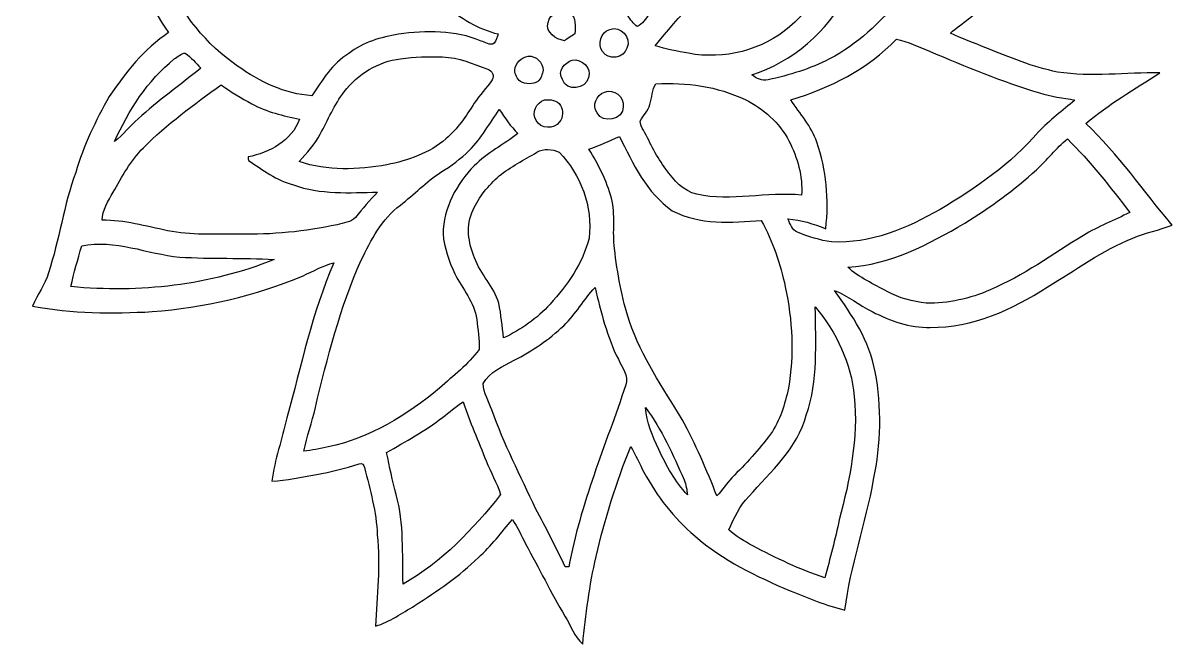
# Model space of a CAD drawing. Header units: centimetres. Extents: x -15.2 to 15.3, y -15.7 to 15.2.
# Drawn here: x -15.15 to 15.28, y -15.75 to 0.7 of the extents above; entities that cross this region are included whole.
import ezdxf

# ---------------------------------------------------------------- set-up
doc = ezdxf.new("R2010")
doc.units = ezdxf.units.CM
doc.header["$MEASUREMENT"] = 0
doc.layers.add('Layer 1', color=7, linetype='Continuous')

msp = doc.modelspace()

# ---------------------------------------------------------------- linework, layer by layer
at = {"layer": 'Layer 1', "color": 251}
for points, knots in [([(0.62371, 15.18849), (0.64382, 15.18356), (0.68368, 15.17332), (0.70379, 15.16839), (0.70379, 15.16839), (0.84878, 14.33442), (1.42946, 13.68742), (1.92123, 13.03373), (1.92123, 13.03373), (2.27118, 12.56524), (2.68182, 12.14755), (3.04553, 11.69035), (3.04553, 11.69035), (3.27131, 11.37673), (3.48862, 11.0557), (3.74474, 10.76537), (3.74474, 10.76537), (4.57059, 11.39825), (5.53332, 11.82934), (6.5211, 12.14014), (6.5211, 12.14014), (6.75746, 12.20858), (6.99664, 12.27349), (7.24288, 12.29431), (7.24288, 12.29431), (7.0037, 11.84557), (6.66503, 11.4494), (6.49182, 10.9661), (6.49182, 10.9661), (6.25651, 10.40059), (6.15668, 9.78041), (6.20748, 9.1694), (6.20748, 9.1694), (6.26745, 8.56862), (6.23006, 7.96431), (6.25863, 7.36247), (6.25863, 7.36247), (6.4322, 7.4489), (6.5719, 7.58543), (6.71971, 7.70784), (6.71971, 7.70784), (7.39316, 8.20349), (8.13964, 8.59614), (8.92104, 8.89247), (8.92104, 8.89247), (10.13919, 9.35461), (11.40142, 9.68975), (12.67213, 9.97232), (12.67213, 9.97232), (13.40414, 10.13566), (14.12875, 10.33321), (14.86041, 10.4969), (14.86041, 10.4969), (14.48047, 9.92152), (13.90791, 9.49784), (13.595, 8.87448), (13.595, 8.87448), (13.10005, 8.08814), (13.06971, 7.12646), (13.06195, 6.22759), (13.06195, 6.22759), (12.99457, 5.34), (12.72505, 4.47499), (12.33911, 3.67594), (12.33911, 3.67594), (12.07488, 3.16301), (11.71998, 2.70263), (11.37602, 2.2412), (11.37602, 2.2412), (11.06523, 1.87149), (10.70716, 1.54552), (10.36144, 1.20932), (10.36144, 1.20932), (10.06687, 0.92463), (9.71938, 0.70344), (9.40964, 0.43709), (9.40964, 0.43709), (9.71268, 0.28363), (10.03653, 0.1778), (10.34944, 0.04621), (10.34944, 0.04621), (10.96927, -0.20108), (11.58875, -0.46637), (12.24739, -0.59408), (12.24739, -0.59408), (13.14485, -0.7426), (14.05572, -0.59655), (14.95742, -0.61842), (14.95742, -0.61842), (14.28997, -1.0474), (13.60099, -1.44604), (12.99069, -1.95721), (12.99069, -1.95721), (13.85288, -2.76437), (14.52069, -3.74791), (15.27739, -4.64891), (15.27739, -4.64891), (14.94049, -4.78966), (14.57537, -4.84893), (14.24023, -4.99463), (14.24023, -4.99463), (13.42849, -5.32236), (12.71658, -5.83918), (11.97469, -6.29461), (11.97469, -6.29461), (11.04724, -6.88552), (9.99525, -7.37835), (8.87201, -7.35859), (8.87201, -7.35859), (8.33226, -7.37341), (7.81332, -7.18432), (7.33919, -6.94267), (7.33919, -6.94267), (6.99276, -6.77651), (6.69678, -6.51616), (6.33659, -6.37999), (6.33659, -6.37999), (6.81108, -7.0291), (7.2644, -7.7283), (7.41504, -8.53264), (7.41504, -8.53264), (7.59777, -9.4742), (7.56849, -10.45457), (7.3727, -11.39225), (7.3727, -11.39225), (7.17197, -12.55642), (6.76134, -13.67472), (6.61458, -14.84912), (6.61458, -14.84912), (6.11434, -14.73553), (5.64727, -14.51716), (5.16855, -14.33936), (5.16855, -14.33936), (4.27249, -13.95765), (3.37467, -13.53397), (2.63772, -12.8845), (2.63772, -12.8845), (2.09021, -12.41143), (1.63407, -11.83499), (1.29328, -11.19717), (1.29328, -11.19717), (1.17404, -10.96998), (1.07033, -10.73503), (0.94544, -10.51101), (0.94544, -10.51101), (0.55527, -11.45611), (0.26176, -12.4393), (0.02328, -13.43272), (0.02328, -13.43272), (-0.15381, -14.19401), (-0.24412, -14.97189), (-0.32914, -15.74765), (-0.32914, -15.74765), (-0.55457, -15.55432), (-0.64453, -15.25834), (-0.79904, -15.01352), (-0.79904, -15.01352), (-1.17158, -14.38839), (-1.48943, -13.73329), (-1.84221, -13.09723), (-1.84221, -13.09723), (-1.95298, -12.87851), (-2.05176, -12.65308), (-2.19216, -12.45164), (-2.19216, -12.45164), (-2.48885, -12.78819), (-2.7492, -13.15896), (-3.0928, -13.45248), (-3.0928, -13.45248), (-3.5941, -13.95342), (-4.18571, -14.34677), (-4.77696, -14.73129), (-4.77696, -14.73129), (-5.11457, -14.92638), (-5.43807, -15.16027), (-5.81519, -15.27457), (-5.81519, -15.27457), (-5.79014, -14.46989), (-5.67831, -13.66379), (-5.76898, -12.8584), (-5.76898, -12.8584), (-5.78979, -12.24809), (-5.96477, -11.66178), (-6.10588, -11.07228), (-6.10588, -11.07228), (-6.11681, -11.00702), (-6.18243, -10.94281), (-6.25052, -10.97386), (-6.25052, -10.97386), (-6.62129, -11.09416), (-6.9977, -11.1954), (-7.38364, -11.25326), (-7.38364, -11.25326), (-7.77663, -11.31782), (-8.16575, -11.42189), (-8.56544, -11.43706), (-8.56544, -11.43706), (-8.48572, -10.86414), (-8.29345, -10.31663), (-8.16293, -9.75501), (-8.16293, -9.75501), (-7.78369, -8.37671), (-7.49229, -6.96383), (-6.92079, -5.64727), (-6.92079, -5.64727), (-7.20619, -5.72417), (-7.46337, -5.87375), (-7.73324, -5.98946), (-7.73324, -5.98946), (-9.00007, -6.52674), (-10.35897, -6.83084), (-11.7281, -6.94267), (-11.7281, -6.94267), (-12.78537, -6.99841), (-13.85464, -6.99558), (-14.89816, -6.79379), (-14.89816, -6.79379), (-14.77539, -6.49111), (-14.5669, -6.23006), (-14.47588, -5.91256), (-14.47588, -5.91256), (-14.19084, -5.03802), (-14.07407, -4.11692), (-13.75622, -3.25191), (-13.75622, -3.25191), (-13.54526, -2.54776), (-13.23234, -1.87854), (-12.86898, -1.24143), (-12.86898, -1.24143), (-12.43401, -0.60396), (-11.94364, 0.01552), (-11.29771, 0.45261), (-11.29771, 0.45261), (-11.81276, 1.18357), (-12.21176, 1.99708), (-12.43224, 2.86597), (-12.43224, 2.86597), (-12.40684, 2.89066), (-12.38144, 2.915), (-12.35569, 2.93899), (-12.35569, 2.93899), (-11.63461, 2.94958), (-10.90859, 2.94569), (-10.19351, 3.05188), (-10.19351, 3.05188), (-10.90224, 3.5373), (-11.61944, 4.02308), (-12.22693, 4.6355), (-12.22693, 4.6355), (-12.49221, 4.92266), (-12.7702, 5.19853), (-13.01821, 5.50122), (-13.01821, 5.50122), (-13.58583, 6.23111), (-14.09559, 7.01181), (-14.47835, 7.85495), (-14.47835, 7.85495), (-14.75811, 8.39611), (-14.98247, 8.9662), (-15.15322, 9.55075), (-15.15322, 9.55075), (-14.9733, 9.51018), (-14.81384, 9.41564), (-14.6498, 9.33591), (-14.6498, 9.33591), (-13.88851, 8.91752), (-13.04925, 8.63671), (-12.18918, 8.51429), (-12.18918, 8.51429), (-11.68929, 8.4642), (-11.16118, 8.44585), (-10.69093, 8.65329), (-10.69093, 8.65329), (-10.76678, 9.03499), (-10.90577, 9.40188), (-10.95904, 9.78782), (-10.95904, 9.78782), (-11.02325, 10.17094), (-11.09451, 10.55335), (-11.13226, 10.94034), (-11.13226, 10.94034), (-10.96469, 10.87684), (-10.81334, 10.77948), (-10.67294, 10.66941), (-10.67294, 10.66941), (-10.46268, 10.49867), (-10.21256, 10.38719), (-9.96386, 10.28418), (-9.96386, 10.28418), (-9.39624, 10.05593), (-8.79828, 9.91941), (-8.20138, 9.79241), (-8.20138, 9.79241), (-7.49124, 9.64494), (-6.79097, 9.45268), (-6.09812, 9.23819), (-6.09812, 9.23819), (-5.55061, 9.0738), (-5.03555, 8.82262), (-4.5018, 8.62048), (-4.5018, 8.62048), (-4.13703, 9.45268), (-3.67206, 10.23408), (-3.23215, 11.02713), (-3.23215, 11.02713), (-3.12455, 11.2141), (-3.01166, 11.3979), (-2.89454, 11.57887), (-2.89454, 11.57887), (-2.61938, 11.08004), (-2.35585, 10.5724), (-2.01648, 10.11273), (-2.01648, 10.11273), (-1.92617, 10.2743), (-1.85244, 10.44504), (-1.79881, 10.62249), (-1.79881, 10.62249), (-1.22484, 12.25515), (-0.36865, 13.77527), (0.62371, 15.18849), (0.62371, 15.18849), (0.62371, 15.18849), (0.62371, 15.18849), (0.62371, 15.18849)], [0, 0, 0, 0, 0.01219512, 0.01219512, 0.01219512, 0.01219512, 0.02439024, 0.02439024, 0.02439024, 0.02439024, 0.03658537, 0.03658537, 0.03658537, 0.03658537, 0.04878049, 0.04878049, 0.04878049, 0.04878049, 0.06097561, 0.06097561, 0.06097561, 0.06097561, 0.07317073, 0.07317073, 0.07317073, 0.07317073, 0.08536585, 0.08536585, 0.08536585, 0.08536585, 0.09756098, 0.09756098, 0.09756098, 0.09756098, 0.1097561, 0.1097561, 0.1097561, 0.1097561, 0.12195122, 0.12195122, 0.12195122, 0.12195122, 0.13414634, 0.13414634, 0.13414634, 0.13414634, 0.14634146, 0.14634146, 0.14634146, 0.14634146, 0.15853659, 0.15853659, 0.15853659, 0.15853659, 0.17073171, 0.17073171, 0.17073171, 0.17073171, 0.18292683, 0.18292683, 0.18292683, 0.18292683, 0.19512195, 0.19512195, 0.19512195, 0.19512195, 0.20731707, 0.20731707, 0.20731707, 0.20731707, 0.2195122, 0.2195122, 0.2195122, 0.2195122, 0.23170732, 0.23170732, 0.23170732, 0.23170732, 0.24390244, 0.24390244, 0.24390244, 0.24390244, 0.25609756, 0.25609756, 0.25609756, 0.25609756, 0.26829268, 0.26829268, 0.26829268, 0.26829268, 0.2804878, 0.2804878, 0.2804878, 0.2804878, 0.29268293, 0.29268293, 0.29268293, 0.29268293, 0.30487805, 0.30487805, 0.30487805, 0.30487805, 0.31707317, 0.31707317, 0.31707317, 0.31707317, 0.32926829, 0.32926829, 0.32926829, 0.32926829, 0.34146341, 0.34146341, 0.34146341, 0.34146341, 0.35365854, 0.35365854, 0.35365854, 0.35365854, 0.36585366, 0.36585366, 0.36585366, 0.36585366, 0.37804878, 0.37804878, 0.37804878, 0.37804878, 0.3902439, 0.3902439, 0.3902439, 0.3902439, 0.40243902, 0.40243902, 0.40243902, 0.40243902, 0.41463415, 0.41463415, 0.41463415, 0.41463415, 0.42682927, 0.42682927, 0.42682927, 0.42682927, 0.43902439, 0.43902439, 0.43902439, 0.43902439, 0.45121951, 0.45121951, 0.45121951, 0.45121951, 0.46341463, 0.46341463, 0.46341463, 0.46341463, 0.47560976, 0.47560976, 0.47560976, 0.47560976, 0.48780488, 0.48780488, 0.48780488, 0.48780488, 0.5, 0.5, 0.5, 0.5, 0.51219512, 0.51219512, 0.51219512, 0.51219512, 0.52439024, 0.52439024, 0.52439024, 0.52439024, 0.53658537, 0.53658537, 0.53658537, 0.53658537, 0.54878049, 0.54878049, 0.54878049, 0.54878049, 0.56097561, 0.56097561, 0.56097561, 0.56097561, 0.57317073, 0.57317073, 0.57317073, 0.57317073, 0.58536585, 0.58536585, 0.58536585, 0.58536585, 0.59756098, 0.59756098, 0.59756098, 0.59756098, 0.6097561, 0.6097561, 0.6097561, 0.6097561, 0.62195122, 0.62195122, 0.62195122, 0.62195122, 0.63414634, 0.63414634, 0.63414634, 0.63414634, 0.64634146, 0.64634146, 0.64634146, 0.64634146, 0.65853659, 0.65853659, 0.65853659, 0.65853659, 0.67073171, 0.67073171, 0.67073171, 0.67073171, 0.68292683, 0.68292683, 0.68292683, 0.68292683, 0.69512195, 0.69512195, 0.69512195, 0.69512195, 0.70731707, 0.70731707, 0.70731707, 0.70731707, 0.7195122, 0.7195122, 0.7195122, 0.7195122, 0.73170732, 0.73170732, 0.73170732, 0.73170732, 0.74390244, 0.74390244, 0.74390244, 0.74390244, 0.75609756, 0.75609756, 0.75609756, 0.75609756, 0.76829268, 0.76829268, 0.76829268, 0.76829268, 0.7804878, 0.7804878, 0.7804878, 0.7804878, 0.79268293, 0.79268293, 0.79268293, 0.79268293, 0.80487805, 0.80487805, 0.80487805, 0.80487805, 0.81707317, 0.81707317, 0.81707317, 0.81707317, 0.82926829, 0.82926829, 0.82926829, 0.82926829, 0.84146341, 0.84146341, 0.84146341, 0.84146341, 0.85365854, 0.85365854, 0.85365854, 0.85365854, 0.86585366, 0.86585366, 0.86585366, 0.86585366, 0.87804878, 0.87804878, 0.87804878, 0.87804878, 0.8902439, 0.8902439, 0.8902439, 0.8902439, 0.90243902, 0.90243902, 0.90243902, 0.90243902, 0.91463415, 0.91463415, 0.91463415, 0.91463415, 0.92682927, 0.92682927, 0.92682927, 0.92682927, 0.93902439, 0.93902439, 0.93902439, 0.93902439, 0.95121951, 0.95121951, 0.95121951, 0.95121951, 0.96341463, 0.96341463, 0.96341463, 0.96341463, 0.97560976, 0.97560976, 0.97560976, 0.97560976, 1, 1, 1, 1]), ([(7.31555, 4.99816), (5.84094, 4.52896), (4.39279, 3.96593), (3.00814, 3.27378), (3.00814, 3.27378), (2.87161, 3.21486), (2.8007, 3.07622), (2.72239, 2.95804), (2.72239, 2.95804), (2.42358, 2.45004), (2.10855, 1.94063), (1.6824, 1.52753), (1.6824, 1.52753), (1.47391, 1.31516), (1.20086, 1.18322), (0.95532, 1.01953), (0.95532, 1.01953), (0.91511, 0.99025), (0.86007, 0.96097), (0.86607, 0.90205), (0.86607, 0.90205), (0.93204, 0.79269), (1.01494, 0.68897), (1.11548, 0.60784), (1.11548, 0.60784), (1.25483, 0.67451), (1.32856, 0.82338), (1.43122, 0.9331), (1.43122, 0.9331), (2.09973, 1.74696), (2.91112, 2.5086), (3.92642, 2.85291), (3.92642, 2.85291), (4.46581, 3.06917), (5.03308, 3.21945), (5.61058, 3.28401), (5.61058, 3.28401), (6.30026, 3.31646), (7.00722, 3.16054), (7.59354, 2.78765), (7.59354, 2.78765), (7.28345, 2.35479), (6.89116, 1.97626), (6.6615, 1.48837), (6.6615, 1.48837), (6.16514, 0.4639), (5.2264, -0.31574), (4.15114, -0.67239), (4.15114, -0.67239), (4.27637, -0.75777), (4.41643, -0.8509), (4.5787, -0.80186), (4.5787, -0.80186), (5.13891, -0.6798), (5.6956, -0.51223), (6.20712, -0.24906), (6.20712, -0.24906), (7.67786, 0.53975), (8.65964, 1.99214), (9.2523, 3.51684), (9.2523, 3.51684), (9.49854, 4.20511), (9.74443, 4.90291), (9.83192, 5.63245), (9.83192, 5.63245), (8.96867, 5.54355), (8.12941, 5.29167), (7.31555, 4.99816), (7.31555, 4.99816), (7.31555, 4.99816), (7.31555, 4.99816), (7.31555, 4.99816)], [0, 0, 0, 0, 0.05263158, 0.05263158, 0.05263158, 0.05263158, 0.10526316, 0.10526316, 0.10526316, 0.10526316, 0.15789474, 0.15789474, 0.15789474, 0.15789474, 0.21052632, 0.21052632, 0.21052632, 0.21052632, 0.26315789, 0.26315789, 0.26315789, 0.26315789, 0.31578947, 0.31578947, 0.31578947, 0.31578947, 0.36842105, 0.36842105, 0.36842105, 0.36842105, 0.42105263, 0.42105263, 0.42105263, 0.42105263, 0.47368421, 0.47368421, 0.47368421, 0.47368421, 0.52631579, 0.52631579, 0.52631579, 0.52631579, 0.57894737, 0.57894737, 0.57894737, 0.57894737, 0.63157895, 0.63157895, 0.63157895, 0.63157895, 0.68421053, 0.68421053, 0.68421053, 0.68421053, 0.73684211, 0.73684211, 0.73684211, 0.73684211, 0.78947368, 0.78947368, 0.78947368, 0.78947368, 0.84210526, 0.84210526, 0.84210526, 0.84210526, 0.89473684, 0.89473684, 0.89473684, 0.89473684, 1, 1, 1, 1]), ([(3.82164, 2.1082), (2.8762, 1.70215), (2.22991, 0.86572), (1.58785, 0.09984), (1.58785, 0.09984), (1.87925, 0.01799), (2.17487, -0.04974), (2.47368, -0.09878), (2.47368, -0.09878), (3.40889, -0.2734), (4.42277, -0.02152), (5.14667, 0.60254), (5.14667, 0.60254), (5.52274, 0.93804), (5.87869, 1.3148), (6.08965, 1.77871), (6.08965, 1.77871), (6.21136, 2.05317), (6.38563, 2.29729), (6.53627, 2.55552), (6.53627, 2.55552), (5.61022, 2.76931), (4.67184, 2.46309), (3.82164, 2.1082), (3.82164, 2.1082), (3.82164, 2.1082), (3.82164, 2.1082), (3.82164, 2.1082)], [0, 0, 0, 0, 0.125, 0.125, 0.125, 0.125, 0.25, 0.25, 0.25, 0.25, 0.375, 0.375, 0.375, 0.375, 0.5, 0.5, 0.5, 0.5, 0.625, 0.625, 0.625, 0.625, 0.75, 0.75, 0.75, 0.75, 1, 1, 1, 1]), ([(-11.53654, 2.30046), (-11.49562, 2.14701), (-11.44588, 1.99461), (-11.37567, 1.85138), (-11.37567, 1.85138), (-10.93752, 0.95109), (-10.30288, 0.12947), (-9.46997, -0.4378), (-9.46997, -0.4378), (-8.88929, -0.84561), (-8.22008, -1.17793), (-7.50147, -1.22167), (-7.50147, -1.22167), (-7.22277, -0.81315), (-6.96066, -0.36583), (-6.52709, -0.10231), (-6.52709, -0.10231), (-6.14892, 0.19685), (-5.67231, 0.32844), (-5.20559, 0.40711), (-5.20559, 0.40711), (-4.47887, 0.50659), (-3.70417, 0.52211), (-3.01872, 0.22366), (-3.01872, 0.22366), (-2.91183, 0.19826), (-2.78448, 0.09066), (-2.67511, 0.16792), (-2.67511, 0.16792), (-2.61514, 0.23636), (-2.60385, 0.33584), (-2.56505, 0.41346), (-2.56505, 0.41346), (-3.09915, 0.54046), (-3.58211, 0.83291), (-3.98639, 1.19874), (-3.98639, 1.19874), (-4.42348, 1.52929), (-4.93783, 1.73108), (-5.41549, 1.99249), (-5.41549, 1.99249), (-5.71359, 2.13819), (-5.9944, 2.32445), (-6.31261, 2.42605), (-6.31261, 2.42605), (-7.06261, 2.64936), (-7.85495, 2.54494), (-8.62436, 2.54459), (-8.62436, 2.54459), (-9.59485, 2.46168), (-10.56005, 2.30893), (-11.53654, 2.30046), (-11.53654, 2.30046), (-11.53654, 2.30046), (-11.53654, 2.30046), (-11.53654, 2.30046)], [0, 0, 0, 0, 0.06666667, 0.06666667, 0.06666667, 0.06666667, 0.13333333, 0.13333333, 0.13333333, 0.13333333, 0.2, 0.2, 0.2, 0.2, 0.26666667, 0.26666667, 0.26666667, 0.26666667, 0.33333333, 0.33333333, 0.33333333, 0.33333333, 0.4, 0.4, 0.4, 0.4, 0.46666667, 0.46666667, 0.46666667, 0.46666667, 0.53333333, 0.53333333, 0.53333333, 0.53333333, 0.6, 0.6, 0.6, 0.6, 0.66666667, 0.66666667, 0.66666667, 0.66666667, 0.73333333, 0.73333333, 0.73333333, 0.73333333, 0.8, 0.8, 0.8, 0.8, 0.86666667, 0.86666667, 0.86666667, 0.86666667, 1, 1, 1, 1]), ([(-1.24707, 0.71896), (-1.32186, 0.45191), (-1.03752, 0.26811), (-0.80963, 0.23601), (-0.80963, 0.23601), (-0.74154, 0.28152), (-0.60537, 0.37218), (-0.53728, 0.41769), (-0.53728, 0.41769), (-0.52952, 0.61136), (-0.4886, 0.85443), (-0.68404, 0.97543), (-0.68404, 0.97543), (-0.89429, 1.05269), (-1.20191, 0.96626), (-1.24707, 0.71896), (-1.24707, 0.71896), (-1.24707, 0.71896), (-1.24707, 0.71896), (-1.24707, 0.71896)], [0, 0, 0, 0, 0.16666667, 0.16666667, 0.16666667, 0.16666667, 0.33333333, 0.33333333, 0.33333333, 0.33333333, 0.5, 0.5, 0.5, 0.5, 0.66666667, 0.66666667, 0.66666667, 0.66666667, 1, 1, 1, 1]), ([(0.38559, 0.53199), (0.14993, 0.47202), (0.04833, 0.13335), (0.19579, -0.05115), (0.19579, -0.05115), (0.34078, -0.29457), (0.76517, -0.22895), (0.84208, 0.04057), (0.84208, 0.04057), (0.97719, 0.31574), (0.6731, 0.64523), (0.38559, 0.53199), (0.38559, 0.53199), (0.38559, 0.53199), (0.38559, 0.53199), (0.38559, 0.53199)], [0, 0, 0, 0, 0.2, 0.2, 0.2, 0.2, 0.4, 0.4, 0.4, 0.4, 0.6, 0.6, 0.6, 0.6, 1, 1, 1, 1]), ([(7.97701, 0.2727), (7.22171, -0.51682), (6.21665, -1.02235), (5.17913, -1.33138), (5.17913, -1.33138), (5.42643, -1.69439), (5.72805, -2.03341), (5.87163, -2.45533), (5.87163, -2.45533), (6.12599, -3.18488), (6.1976, -3.97863), (6.10729, -4.74451), (6.10729, -4.74451), (5.78661, -4.61539), (5.4543, -4.50815), (5.10716, -4.48627), (5.10716, -4.48627), (5.16643, -4.61433), (5.21123, -4.77802), (5.35693, -4.83447), (5.35693, -4.83447), (5.64621, -4.95759), (5.9503, -5.05354), (6.26286, -5.09446), (6.26286, -5.09446), (7.28768, -5.15373), (8.26241, -4.73146), (9.13412, -4.23298), (9.13412, -4.23298), (10.08697, -3.66818), (11.01407, -3.02578), (11.74186, -2.18123), (11.74186, -2.18123), (12.03078, -1.86443), (12.38779, -1.62313), (12.70353, -1.33597), (12.70353, -1.33597), (12.38814, -1.28446), (12.071, -1.24107), (11.76408, -1.14935), (11.76408, -1.14935), (10.77136, -0.84455), (9.80757, -0.45261), (8.85507, -0.04022), (8.85507, -0.04022), (8.56721, 0.07655), (8.28287, 0.20955), (7.97701, 0.2727), (7.97701, 0.2727), (7.97701, 0.2727), (7.97701, 0.2727), (7.97701, 0.2727)], [0, 0, 0, 0, 0.07142857, 0.07142857, 0.07142857, 0.07142857, 0.14285714, 0.14285714, 0.14285714, 0.14285714, 0.21428571, 0.21428571, 0.21428571, 0.21428571, 0.28571429, 0.28571429, 0.28571429, 0.28571429, 0.35714286, 0.35714286, 0.35714286, 0.35714286, 0.42857143, 0.42857143, 0.42857143, 0.42857143, 0.5, 0.5, 0.5, 0.5, 0.57142857, 0.57142857, 0.57142857, 0.57142857, 0.64285714, 0.64285714, 0.64285714, 0.64285714, 0.71428571, 0.71428571, 0.71428571, 0.71428571, 0.78571429, 0.78571429, 0.78571429, 0.78571429, 0.85714286, 0.85714286, 0.85714286, 0.85714286, 1, 1, 1, 1]), ([(-11.14637, -0.2473), (-11.85686, -0.81809), (-12.35534, -1.60973), (-12.72575, -2.43346), (-12.72575, -2.43346), (-12.49927, -2.25319), (-12.31971, -2.02248), (-12.10169, -1.83268), (-12.10169, -1.83268), (-11.57429, -1.35502), (-10.9982, -0.93733), (-10.44293, -0.49354), (-10.44293, -0.49354), (-10.57593, -0.35595), (-10.69904, -0.20391), (-10.85603, -0.09278), (-10.85603, -0.09278), (-10.96998, -0.09384), (-11.05076, -0.20003), (-11.14637, -0.2473), (-11.14637, -0.2473), (-11.14637, -0.2473), (-11.14637, -0.2473), (-11.14637, -0.2473)], [0, 0, 0, 0, 0.14285714, 0.14285714, 0.14285714, 0.14285714, 0.28571429, 0.28571429, 0.28571429, 0.28571429, 0.42857143, 0.42857143, 0.42857143, 0.42857143, 0.57142857, 0.57142857, 0.57142857, 0.57142857, 0.71428571, 0.71428571, 0.71428571, 0.71428571, 1, 1, 1, 1]), ([(-5.15373, -0.24518), (-5.74181, -0.31397), (-6.28897, -0.64699), (-6.64457, -1.11689), (-6.64457, -1.11689), (-6.91162, -1.45944), (-7.07355, -1.86549), (-7.2831, -2.24261), (-7.2831, -2.24261), (-7.42562, -2.51354), (-7.63834, -2.73579), (-7.83449, -2.96757), (-7.83449, -2.96757), (-7.08978, -3.22227), (-6.28262, -3.18911), (-5.51744, -3.05259), (-5.51744, -3.05259), (-4.95618, -2.93758), (-4.38997, -2.74743), (-3.95393, -2.36149), (-3.95393, -2.36149), (-3.6382, -2.10608), (-3.42583, -1.75436), (-3.2004, -1.42311), (-3.2004, -1.42311), (-3.05964, -1.20297), (-2.87479, -1.016), (-2.72697, -0.80151), (-2.72697, -0.80151), (-2.65642, -0.69956), (-2.73544, -0.55704), (-2.84268, -0.5207), (-2.84268, -0.5207), (-3.23074, -0.38241), (-3.61844, -0.20214), (-4.0386, -0.19614), (-4.0386, -0.19614), (-4.41043, -0.18344), (-4.78543, -0.18591), (-5.15373, -0.24518), (-5.15373, -0.24518), (-5.15373, -0.24518), (-5.15373, -0.24518), (-5.15373, -0.24518)], [0, 0, 0, 0, 0.08333333, 0.08333333, 0.08333333, 0.08333333, 0.16666667, 0.16666667, 0.16666667, 0.16666667, 0.25, 0.25, 0.25, 0.25, 0.33333333, 0.33333333, 0.33333333, 0.33333333, 0.41666667, 0.41666667, 0.41666667, 0.41666667, 0.5, 0.5, 0.5, 0.5, 0.58333333, 0.58333333, 0.58333333, 0.58333333, 0.66666667, 0.66666667, 0.66666667, 0.66666667, 0.75, 0.75, 0.75, 0.75, 0.83333333, 0.83333333, 0.83333333, 0.83333333, 1, 1, 1, 1]), ([(-1.77059, -0.17427), (-1.95545, -0.19861), (-2.11279, -0.36089), (-2.12937, -0.54681), (-2.12937, -0.54681), (-2.12372, -0.66111), (-2.06798, -0.77611), (-1.97767, -0.84808), (-1.97767, -0.84808), (-1.83903, -0.92781), (-1.657, -0.91581), (-1.51483, -0.84984), (-1.51483, -0.84984), (-1.44039, -0.76588), (-1.39418, -0.65581), (-1.37583, -0.54575), (-1.37583, -0.54575), (-1.37936, -0.34502), (-1.56704, -0.15699), (-1.77059, -0.17427), (-1.77059, -0.17427), (-1.77059, -0.17427), (-1.77059, -0.17427), (-1.77059, -0.17427)], [0, 0, 0, 0, 0.14285714, 0.14285714, 0.14285714, 0.14285714, 0.28571429, 0.28571429, 0.28571429, 0.28571429, 0.42857143, 0.42857143, 0.42857143, 0.42857143, 0.57142857, 0.57142857, 0.57142857, 0.57142857, 0.71428571, 0.71428571, 0.71428571, 0.71428571, 1, 1, 1, 1]), ([(-0.60572, -0.27623), (-0.81456, -0.34784), (-1.00436, -0.56797), (-0.86713, -0.79587), (-0.86713, -0.79587), (-0.76941, -1.11548), (-0.2286, -1.05551), (-0.17851, -0.73589), (-0.17851, -0.73589), (-0.06879, -0.48719), (-0.36971, -0.23742), (-0.60572, -0.27623), (-0.60572, -0.27623), (-0.60572, -0.27623), (-0.60572, -0.27623), (-0.60572, -0.27623)], [0, 0, 0, 0, 0.2, 0.2, 0.2, 0.2, 0.4, 0.4, 0.4, 0.4, 0.6, 0.6, 0.6, 0.6, 1, 1, 1, 1]), ([(1.61078, -0.90452), (1.49578, -1.0608), (1.51694, -1.27635), (1.44709, -1.45274), (1.44709, -1.45274), (1.41076, -1.62525), (1.26506, -1.74025), (1.19415, -1.89548), (1.19415, -1.89548), (1.18498, -1.98402), (1.24213, -2.06199), (1.27741, -2.13924), (1.27741, -2.13924), (1.46932, -2.48638), (1.62983, -2.85397), (1.87537, -3.1683), (1.87537, -3.1683), (2.07786, -3.45652), (2.33504, -3.75497), (2.69487, -3.83293), (2.69487, -3.83293), (3.60892, -4.03719), (4.54484, -3.75849), (5.46735, -3.85657), (5.46735, -3.85657), (5.49945, -3.35774), (5.35905, -2.85785), (5.13045, -2.41759), (5.13045, -2.41759), (4.88139, -1.93357), (4.451, -1.56422), (3.96875, -1.32398), (3.96875, -1.32398), (3.23921, -0.97402), (2.41335, -0.86219), (1.61078, -0.90452), (1.61078, -0.90452), (1.61078, -0.90452), (1.61078, -0.90452), (1.61078, -0.90452)], [0, 0, 0, 0, 0.09090909, 0.09090909, 0.09090909, 0.09090909, 0.18181818, 0.18181818, 0.18181818, 0.18181818, 0.27272727, 0.27272727, 0.27272727, 0.27272727, 0.36363636, 0.36363636, 0.36363636, 0.36363636, 0.45454545, 0.45454545, 0.45454545, 0.45454545, 0.54545455, 0.54545455, 0.54545455, 0.54545455, 0.63636364, 0.63636364, 0.63636364, 0.63636364, 0.72727273, 0.72727273, 0.72727273, 0.72727273, 0.81818182, 0.81818182, 0.81818182, 0.81818182, 1, 1, 1, 1]), ([(-11.96516, -2.60491), (-12.30665, -2.94076), (-12.53208, -3.36762), (-12.76526, -3.78037), (-12.76526, -3.78037), (-12.89226, -4.01249), (-13.04819, -4.2485), (-13.06019, -4.52155), (-13.06019, -4.52155), (-12.46893, -4.51203), (-11.89708, -4.68136), (-11.32276, -4.79813), (-11.32276, -4.79813), (-10.70293, -4.93077), (-10.06546, -4.87645), (-9.43681, -4.88844), (-9.43681, -4.88844), (-8.56156, -4.90855), (-7.68385, -4.82529), (-6.82837, -4.63903), (-6.82837, -4.63903), (-6.66997, -4.5847), (-6.46571, -4.58752), (-6.34824, -4.44923), (-6.34824, -4.44923), (-6.16232, -4.21711), (-5.97147, -3.9878), (-5.76051, -3.77754), (-5.76051, -3.77754), (-6.50699, -3.79201), (-7.2771, -3.84457), (-7.99112, -3.58281), (-7.99112, -3.58281), (-8.43562, -3.46639), (-8.80921, -3.18946), (-9.18457, -2.93723), (-9.18457, -2.93723), (-9.18528, -2.9143), (-9.18739, -2.86844), (-9.1881, -2.84551), (-9.1881, -2.84551), (-8.62189, -2.7245), (-8.03769, -2.4197), (-7.8292, -1.84326), (-7.8292, -1.84326), (-8.26241, -1.75436), (-8.70268, -1.65347), (-9.09179, -1.43616), (-9.09179, -1.43616), (-9.37154, -1.28129), (-9.65094, -1.1236), (-9.90706, -0.93098), (-9.90706, -0.93098), (-10.61791, -1.45591), (-11.34498, -1.97097), (-11.96516, -2.60491), (-11.96516, -2.60491), (-11.96516, -2.60491), (-11.96516, -2.60491), (-11.96516, -2.60491)], [0, 0, 0, 0, 0.0625, 0.0625, 0.0625, 0.0625, 0.125, 0.125, 0.125, 0.125, 0.1875, 0.1875, 0.1875, 0.1875, 0.25, 0.25, 0.25, 0.25, 0.3125, 0.3125, 0.3125, 0.3125, 0.375, 0.375, 0.375, 0.375, 0.4375, 0.4375, 0.4375, 0.4375, 0.5, 0.5, 0.5, 0.5, 0.5625, 0.5625, 0.5625, 0.5625, 0.625, 0.625, 0.625, 0.625, 0.6875, 0.6875, 0.6875, 0.6875, 0.75, 0.75, 0.75, 0.75, 0.8125, 0.8125, 0.8125, 0.8125, 0.875, 0.875, 0.875, 0.875, 1, 1, 1, 1]), ([(0.24659, -1.12924), (0.03422, -1.19909), (-0.0889, -1.4859), (0.05045, -1.67428), (0.05045, -1.67428), (0.19368, -1.97661), (0.75389, -1.86055), (0.74224, -1.51447), (0.74224, -1.51447), (0.78811, -1.25695), (0.49283, -1.01882), (0.24659, -1.12924), (0.24659, -1.12924), (0.24659, -1.12924), (0.24659, -1.12924), (0.24659, -1.12924)], [0, 0, 0, 0, 0.2, 0.2, 0.2, 0.2, 0.4, 0.4, 0.4, 0.4, 0.6, 0.6, 0.6, 0.6, 1, 1, 1, 1]), ([(-1.34479, -1.33421), (-1.5554, -1.40899), (-1.69228, -1.67146), (-1.55822, -1.87572), (-1.55822, -1.87572), (-1.44956, -2.10432), (-1.08338, -2.11843), (-0.94192, -1.91523), (-0.94192, -1.91523), (-0.84243, -1.79317), (-0.8509, -1.61361), (-0.91475, -1.47779), (-0.91475, -1.47779), (-1.0033, -1.33985), (-1.19627, -1.31551), (-1.34479, -1.33421), (-1.34479, -1.33421), (-1.34479, -1.33421), (-1.34479, -1.33421), (-1.34479, -1.33421)], [0, 0, 0, 0, 0.16666667, 0.16666667, 0.16666667, 0.16666667, 0.33333333, 0.33333333, 0.33333333, 0.33333333, 0.5, 0.5, 0.5, 0.5, 0.66666667, 0.66666667, 0.66666667, 0.66666667, 1, 1, 1, 1]), ([(-2.54035, -1.58821), (-2.79435, -1.95404), (-3.0159, -2.34809), (-3.32846, -2.66876), (-3.32846, -2.66876), (-3.56094, -2.88784), (-3.81282, -3.08751), (-4.0894, -3.24803), (-4.0894, -3.24803), (-4.47499, -3.50203), (-4.79319, -3.84069), (-5.15902, -4.11974), (-5.15902, -4.11974), (-5.64621, -4.48663), (-5.93549, -5.04543), (-6.19725, -5.58236), (-6.19725, -5.58236), (-6.75146, -6.83084), (-7.09366, -8.16046), (-7.40869, -9.48549), (-7.40869, -9.48549), (-7.50394, -9.87284), (-7.63023, -10.25172), (-7.71843, -10.64084), (-7.71843, -10.64084), (-7.50253, -10.60944), (-7.28592, -10.5791), (-7.0739, -10.52724), (-7.0739, -10.52724), (-5.96441, -10.30041), (-4.98263, -9.67881), (-4.11903, -8.96973), (-4.11903, -8.96973), (-3.76026, -8.63812), (-3.35844, -8.34496), (-3.07411, -7.94244), (-3.07411, -7.94244), (-3.05506, -7.67786), (-3.11009, -7.41116), (-3.1369, -7.14869), (-3.1369, -7.14869), (-3.19299, -6.68831), (-3.52178, -6.34224), (-3.71475, -5.93901), (-3.71475, -5.93901), (-3.87315, -5.60599), (-4.0005, -5.25145), (-4.02625, -4.88103), (-4.02625, -4.88103), (-4.01884, -4.19629), (-3.67277, -3.55847), (-3.20146, -3.07799), (-3.20146, -3.07799), (-2.86738, -2.72697), (-2.41864, -2.52271), (-2.04399, -2.22215), (-2.04399, -2.22215), (-2.2412, -2.03694), (-2.38689, -1.80869), (-2.54035, -1.58821), (-2.54035, -1.58821), (-2.54035, -1.58821), (-2.54035, -1.58821), (-2.54035, -1.58821)], [0, 0, 0, 0, 0.05882353, 0.05882353, 0.05882353, 0.05882353, 0.11764706, 0.11764706, 0.11764706, 0.11764706, 0.17647059, 0.17647059, 0.17647059, 0.17647059, 0.23529412, 0.23529412, 0.23529412, 0.23529412, 0.29411765, 0.29411765, 0.29411765, 0.29411765, 0.35294118, 0.35294118, 0.35294118, 0.35294118, 0.41176471, 0.41176471, 0.41176471, 0.41176471, 0.47058824, 0.47058824, 0.47058824, 0.47058824, 0.52941176, 0.52941176, 0.52941176, 0.52941176, 0.58823529, 0.58823529, 0.58823529, 0.58823529, 0.64705882, 0.64705882, 0.64705882, 0.64705882, 0.70588235, 0.70588235, 0.70588235, 0.70588235, 0.76470588, 0.76470588, 0.76470588, 0.76470588, 0.82352941, 0.82352941, 0.82352941, 0.82352941, 0.88235294, 0.88235294, 0.88235294, 0.88235294, 1, 1, 1, 1]), ([(-0.16439, -2.64054), (0.08396, -3.04659), (0.30621, -3.47451), (0.43039, -3.93665), (0.43039, -3.93665), (0.54328, -4.37339), (0.45508, -4.82917), (0.51047, -5.27262), (0.51047, -5.27262), (0.59443, -5.92526), (0.69356, -6.58178), (0.91158, -7.20549), (0.91158, -7.20549), (1.2252, -8.14317), (1.79599, -8.95844), (2.3054, -9.79558), (2.3054, -9.79558), (2.6543, -10.45139), (2.95451, -11.13155), (3.22333, -11.8237), (3.22333, -11.8237), (3.36938, -11.67659), (3.47839, -11.49773), (3.61985, -11.34639), (3.61985, -11.34639), (3.98039, -10.97633), (4.34128, -10.60309), (4.64644, -10.18505), (4.64644, -10.18505), (4.90291, -9.82733), (5.02179, -9.39482), (5.12022, -8.97255), (5.12022, -8.97255), (5.27226, -8.08426), (5.22393, -7.16527), (5.0359, -6.28615), (5.0359, -6.28615), (4.90361, -5.67725), (4.70429, -5.07506), (4.39984, -4.52967), (4.39984, -4.52967), (3.61562, -4.58011), (2.76154, -4.65349), (2.04364, -4.26826), (2.04364, -4.26826), (1.36066, -3.80224), (0.99836, -3.01625), (0.64064, -2.29835), (0.64064, -2.29835), (0.37536, -2.41935), (0.11042, -2.54212), (-0.16439, -2.64054), (-0.16439, -2.64054), (-0.16439, -2.64054), (-0.16439, -2.64054), (-0.16439, -2.64054)], [0, 0, 0, 0, 0.06666667, 0.06666667, 0.06666667, 0.06666667, 0.13333333, 0.13333333, 0.13333333, 0.13333333, 0.2, 0.2, 0.2, 0.2, 0.26666667, 0.26666667, 0.26666667, 0.26666667, 0.33333333, 0.33333333, 0.33333333, 0.33333333, 0.4, 0.4, 0.4, 0.4, 0.46666667, 0.46666667, 0.46666667, 0.46666667, 0.53333333, 0.53333333, 0.53333333, 0.53333333, 0.6, 0.6, 0.6, 0.6, 0.66666667, 0.66666667, 0.66666667, 0.66666667, 0.73333333, 0.73333333, 0.73333333, 0.73333333, 0.8, 0.8, 0.8, 0.8, 0.86666667, 0.86666667, 0.86666667, 0.86666667, 1, 1, 1, 1]), ([(11.68576, -3.18382), (11.10121, -3.71757), (10.4588, -4.18324), (9.78676, -4.60022), (9.78676, -4.60022), (8.8332, -5.15796), (7.81756, -5.69736), (6.69184, -5.76721), (6.69184, -5.76721), (6.9977, -6.04238), (7.37835, -6.21383), (7.73712, -6.40786), (7.73712, -6.40786), (8.05427, -6.58283), (8.40811, -6.67985), (8.76759, -6.71724), (8.76759, -6.71724), (9.34755, -6.72924), (9.92681, -6.59871), (10.45739, -6.36729), (10.45739, -6.36729), (11.33898, -5.99052), (12.11756, -5.42431), (12.93001, -4.92372), (12.93001, -4.92372), (13.32159, -4.68595), (13.74846, -4.51626), (14.15944, -4.31659), (14.15944, -4.31659), (13.64121, -3.64031), (13.11487, -2.96333), (12.50527, -2.36573), (12.50527, -2.36573), (12.21034, -2.61585), (11.96904, -2.921), (11.68576, -3.18382), (11.68576, -3.18382), (11.68576, -3.18382), (11.68576, -3.18382), (11.68576, -3.18382)], [0, 0, 0, 0, 0.09090909, 0.09090909, 0.09090909, 0.09090909, 0.18181818, 0.18181818, 0.18181818, 0.18181818, 0.27272727, 0.27272727, 0.27272727, 0.27272727, 0.36363636, 0.36363636, 0.36363636, 0.36363636, 0.45454545, 0.45454545, 0.45454545, 0.45454545, 0.54545455, 0.54545455, 0.54545455, 0.54545455, 0.63636364, 0.63636364, 0.63636364, 0.63636364, 0.72727273, 0.72727273, 0.72727273, 0.72727273, 0.81818182, 0.81818182, 0.81818182, 0.81818182, 1, 1, 1, 1]), ([(-1.54411, -2.72168), (-1.88419, -2.91783), (-2.23308, -3.1048), (-2.54318, -3.34716), (-2.54318, -3.34716), (-2.82716, -3.59869), (-3.08151, -3.89784), (-3.23321, -4.2485), (-3.23321, -4.2485), (-3.43006, -4.64714), (-3.36127, -5.12516), (-3.19193, -5.52062), (-3.19193, -5.52062), (-3.03812, -5.9503), (-2.67899, -6.27451), (-2.55305, -6.71618), (-2.55305, -6.71618), (-2.48567, -7.01957), (-2.46556, -7.33143), (-2.42535, -7.63905), (-2.42535, -7.63905), (-1.96709, -7.41715), (-1.53423, -7.12576), (-1.19556, -6.74229), (-1.19556, -6.74229), (-0.73625, -6.24099), (-0.32491, -5.66173), (-0.16122, -4.99216), (-0.16122, -4.99216), (-0.05609, -4.16525), (-0.37641, -3.31294), (-0.95215, -2.71956), (-0.95215, -2.71956), (-1.13524, -2.6356), (-1.36737, -2.6102), (-1.54411, -2.72168), (-1.54411, -2.72168), (-1.54411, -2.72168), (-1.54411, -2.72168), (-1.54411, -2.72168)], [0, 0, 0, 0, 0.09090909, 0.09090909, 0.09090909, 0.09090909, 0.18181818, 0.18181818, 0.18181818, 0.18181818, 0.27272727, 0.27272727, 0.27272727, 0.27272727, 0.36363636, 0.36363636, 0.36363636, 0.36363636, 0.45454545, 0.45454545, 0.45454545, 0.45454545, 0.54545455, 0.54545455, 0.54545455, 0.54545455, 0.63636364, 0.63636364, 0.63636364, 0.63636364, 0.72727273, 0.72727273, 0.72727273, 0.72727273, 0.81818182, 0.81818182, 0.81818182, 0.81818182, 1, 1, 1, 1]), ([(-13.5957, -5.20136), (-13.69907, -5.55872), (-13.8116, -5.91432), (-13.88216, -6.28015), (-13.88216, -6.28015), (-12.07029, -6.45372), (-10.1981, -6.24805), (-8.50371, -5.56331), (-8.50371, -5.56331), (-9.33485, -5.51109), (-10.16953, -5.54884), (-11.00067, -5.49663), (-11.00067, -5.49663), (-11.86533, -5.41796), (-12.7187, -5.01086), (-13.5957, -5.20136), (-13.5957, -5.20136), (-13.5957, -5.20136), (-13.5957, -5.20136), (-13.5957, -5.20136)], [0, 0, 0, 0, 0.16666667, 0.16666667, 0.16666667, 0.16666667, 0.33333333, 0.33333333, 0.33333333, 0.33333333, 0.5, 0.5, 0.5, 0.5, 0.66666667, 0.66666667, 0.66666667, 0.66666667, 1, 1, 1, 1]), ([(-0.83185, -7.31696), (-1.22343, -7.68068), (-1.66511, -7.98865), (-2.14171, -8.23066), (-2.14171, -8.23066), (-2.44052, -8.39294), (-2.79576, -8.5344), (-2.96721, -8.84767), (-2.96721, -8.84767), (-2.95028, -9.09355), (-2.82152, -9.31721), (-2.73897, -9.54687), (-2.73897, -9.54687), (-2.41265, -10.44328), (-1.98332, -11.297), (-1.57551, -12.15778), (-1.57551, -12.15778), (-1.30281, -12.66719), (-1.04246, -13.18295), (-0.79128, -13.7033), (-0.79128, -13.7033), (-0.768, -13.70365), (-0.72108, -13.70365), (-0.69779, -13.70401), (-0.69779, -13.70401), (-0.39723, -12.0396), (0.27905, -10.48068), (0.81139, -8.88471), (0.81139, -8.88471), (0.90205, -8.63177), (0.70203, -8.42327), (0.61489, -8.20385), (0.61489, -8.20385), (0.30833, -7.60659), (0.15769, -6.95043), (-0.00388, -6.30379), (-0.00388, -6.30379), (-0.29986, -6.62446), (-0.51823, -7.01075), (-0.83185, -7.31696), (-0.83185, -7.31696), (-0.83185, -7.31696), (-0.83185, -7.31696), (-0.83185, -7.31696)], [0, 0, 0, 0, 0.08333333, 0.08333333, 0.08333333, 0.08333333, 0.16666667, 0.16666667, 0.16666667, 0.16666667, 0.25, 0.25, 0.25, 0.25, 0.33333333, 0.33333333, 0.33333333, 0.33333333, 0.41666667, 0.41666667, 0.41666667, 0.41666667, 0.5, 0.5, 0.5, 0.5, 0.58333333, 0.58333333, 0.58333333, 0.58333333, 0.66666667, 0.66666667, 0.66666667, 0.66666667, 0.75, 0.75, 0.75, 0.75, 0.83333333, 0.83333333, 0.83333333, 0.83333333, 1, 1, 1, 1]), ([(5.83071, -6.81602), (5.83389, -7.77557), (5.91467, -8.76124), (5.59223, -9.6841), (5.59223, -9.6841), (5.36116, -10.55934), (4.64714, -11.17882), (4.07388, -11.83534), (4.07388, -11.83534), (3.82764, -12.08652), (3.67736, -12.40578), (3.53871, -12.72399), (3.53871, -12.72399), (3.72921, -12.89403), (3.95217, -13.02032), (4.17301, -13.14626), (4.17301, -13.14626), (4.79002, -13.47223), (5.42149, -13.77738), (6.08612, -13.99469), (6.08612, -13.99469), (6.21806, -13.48211), (6.3567, -12.97164), (6.46501, -12.45341), (6.46501, -12.45341), (6.74687, -11.3919), (6.97124, -10.29229), (6.86364, -9.18916), (6.86364, -9.18916), (6.77968, -8.31321), (6.39163, -7.48665), (5.83071, -6.81602), (5.83071, -6.81602), (5.83071, -6.81602), (5.83071, -6.81602), (5.83071, -6.81602)], [0, 0, 0, 0, 0.1, 0.1, 0.1, 0.1, 0.2, 0.2, 0.2, 0.2, 0.3, 0.3, 0.3, 0.3, 0.4, 0.4, 0.4, 0.4, 0.5, 0.5, 0.5, 0.5, 0.6, 0.6, 0.6, 0.6, 0.7, 0.7, 0.7, 0.7, 0.8, 0.8, 0.8, 0.8, 1, 1, 1, 1]), ([(-4.0446, -9.7469), (-4.50815, -10.10144), (-5.01897, -10.38578), (-5.52521, -10.67294), (-5.52521, -10.67294), (-5.44407, -11.04653), (-5.36857, -11.42153), (-5.26662, -11.79054), (-5.26662, -11.79054), (-5.05813, -12.56171), (-5.10963, -13.36957), (-5.0867, -14.15909), (-5.0867, -14.15909), (-4.05553, -13.57983), (-3.23568, -12.70176), (-2.50261, -11.78842), (-2.50261, -11.78842), (-2.59891, -11.47692), (-2.77178, -11.19822), (-2.88784, -10.89484), (-2.88784, -10.89484), (-3.09245, -10.37555), (-3.31752, -9.86402), (-3.49673, -9.33485), (-3.49673, -9.33485), (-3.69746, -9.44668), (-3.85868, -9.6139), (-4.0446, -9.7469), (-4.0446, -9.7469), (-4.0446, -9.7469), (-4.0446, -9.7469), (-4.0446, -9.7469)], [0, 0, 0, 0, 0.11111111, 0.11111111, 0.11111111, 0.11111111, 0.22222222, 0.22222222, 0.22222222, 0.22222222, 0.33333333, 0.33333333, 0.33333333, 0.33333333, 0.44444444, 0.44444444, 0.44444444, 0.44444444, 0.55555556, 0.55555556, 0.55555556, 0.55555556, 0.66666667, 0.66666667, 0.66666667, 0.66666667, 0.77777778, 0.77777778, 0.77777778, 0.77777778, 1, 1, 1, 1]), ([(1.32891, -9.48408), (1.36102, -9.87637), (1.52118, -10.2422), (1.6831, -10.59639), (1.6831, -10.59639), (1.88524, -11.02466), (2.12161, -11.44693), (2.4451, -11.79583), (2.4451, -11.79583), (2.42852, -11.66107), (2.40947, -11.52701), (2.35585, -11.40213), (2.35585, -11.40213), (2.06093, -10.73961), (1.77588, -10.06193), (1.32891, -9.48408)], [0, 0, 0, 0, 0.2, 0.2, 0.2, 0.2, 0.4, 0.4, 0.4, 0.4, 0.6, 0.6, 0.6, 0.6, 1, 1, 1, 1])]:
    msp.add_open_spline(points, degree=3, knots=knots, dxfattribs=at)

doc.saveas('drawing.dxf')
